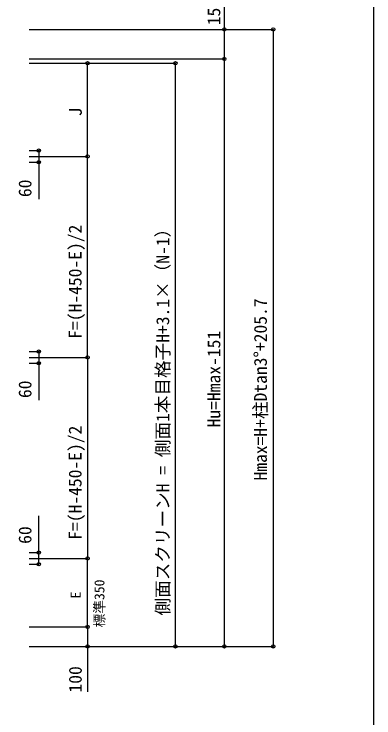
# Model space of a CAD drawing. Units: millimetres, scale not verified. Extents: x -6125 to 6125, y -9097 to 9042.
# Drawn here: x 4283 to 6125, y 2988 to 6586 of the extents above; entities that cross this region are included whole.
import ezdxf
from ezdxf.enums import TextEntityAlignment as Align

# ---------------------------------------------------------------- set-up
doc = ezdxf.new("R2010")
doc.units = ezdxf.units.MM
doc.header["$LTSCALE"] = 50
doc.layers.add('0-5_YKK_D', color=6, linetype='Continuous')
doc.layers.add('0-6_YKK_ZWAK', color=7, linetype='Continuous')
doc.styles.add('ＭＳ ゴシック', font='')
doc.styles.get('ＭＳ ゴシック').set_extended_font_data('MS Gothic')

msp = doc.modelspace()

# ---------------------------------------------------------------- linework, layer by layer
at = {"layer": '0-5_YKK_D'}
for p, q in [((4360.29, 6507.94), (5360.29, 6507.94)), ((5138.29, 6507.94), (5610.29, 6507.94)), ((5609.29, 6507.94), (5609.29, 3353.31)), ((4360.29, 6356.94), (5360.29, 6356.94)), ((4360.29, 6356.94), (5360.29, 6356.94)), ((4360.29, 6335.11), (5110.29, 6335.11)), ((4360.29, 6335.11), (4660.29, 6335.11)), ((4659.29, 5858.31), (4659.29, 6335.11)), ((5109.29, 3353.31), (5109.29, 6335.11)), ((5359.29, 3353.31), (5359.29, 6356.94)), ((4360.29, 5888.31), (4410.29, 5888.31)), ((4360.29, 5858.31), (4660.29, 5858.31)), ((4360.29, 5858.31), (4660.29, 5858.31)), ((4659.29, 4830.81), (4659.29, 5858.31)), ((4360.29, 5828.31), (4410.29, 5828.31)), ((4360.29, 4860.81), (4410.29, 4860.81)), ((4360.29, 4830.81), (4660.29, 4830.81)), ((4360.29, 4830.81), (4660.29, 4830.81)), ((4659.29, 4830.81), (4659.29, 3803.31)), ((4360.29, 4800.81), (4410.29, 4800.81)), ((4360.29, 3833.31), (4410.29, 3833.31)), ((4360.29, 3803.31), (4660.29, 3803.31)), ((4360.29, 3803.31), (4660.29, 3803.31)), ((4659.29, 3453.31), (4659.29, 3803.31)), ((4360.29, 3773.31), (4410.29, 3773.31)), ((4360.29, 3453.31), (4660.29, 3453.31)), ((4360.29, 3453.31), (4660.29, 3453.31)), ((4360.29, 3353.31), (5110.29, 3353.31)), ((4360.29, 3353.31), (4660.29, 3353.31)), ((4360.29, 3353.31), (5360.29, 3353.31)), ((4360.29, 3353.31), (5610.29, 3353.31))]:
    msp.add_line(p, q, dxfattribs=at)
for points in [[(5359.29, 6356.94), (5359.29, 6507.94), (5359.29, 6701.56)], [(4409.29, 5888.31), (4409.29, 5828.31), (4409.29, 5640.16)], [(4409.29, 4860.81), (4409.29, 4800.81), (4409.29, 4612.66)], [(4409.29, 3773.31), (4409.29, 3833.31), (4409.29, 4021.46)], [(4659.29, 3453.31), (4659.29, 3353.31), (4659.29, 3121.35)]]:
    msp.add_lwpolyline(points, dxfattribs=at)
for centre in [(5359.29, 6507.94), (5609.29, 6507.94), (4659.29, 6335.11), (5109.29, 6335.11), (5359.29, 6356.94), (5359.29, 6356.94), (4409.29, 5888.31), (4659.29, 5858.31), (4659.29, 5858.31), (4409.29, 5828.31), (4409.29, 4860.81), (4659.29, 4830.81), (4659.29, 4830.81), (4409.29, 4800.81), (4409.29, 3833.31), (4409.29, 3773.31), (4659.29, 3803.31), (4659.29, 3803.31), (4659.29, 3453.31), (4659.29, 3453.31), (4659.29, 3353.31), (5109.29, 3353.31), (5359.29, 3353.31), (5609.29, 3353.31)]:
    msp.add_circle(centre, 8.5, dxfattribs=at)
at = {"layer": '0-6_YKK_ZWAK'}
msp.add_lwpolyline([(-6125, -9097.4), (6125, -9097.4), (6125, 8752.6)], dxfattribs=at)

# ---------------------------------------------------------------- texts
at = {"layer": '0-5_YKK_D', "style": 'ＭＳ ゴシック'}
for s, height, p in [('151', 65.98, (5358.49, 6528.94)), ('J', 65.98, (4649.29, 6063.21)), ('60', 65.98, (4391.79, 5650.5)), ('F=(H-450-E)/2', 65.98, (4648.26, 4926.01)), ('側面スクリーンH = 側面1本目格子H+3.1×（N-1）', 65.98, (5096.73, 3511.34)), ('Hmax=H+柱Dtan3°+205.7', 65.98, (5596.73, 4201.42)), ('Hu=Hmax-151', 65.98, (5358.49, 4473.14)), ('60', 65.98, (4391.79, 4623)), ('F=(H-450-E)/2', 65.98, (4648.26, 3898.51)), ('60', 65.98, (4391.79, 3877.65)), ('標準350', 51.32, (4760.83, 3450.52)), ('E', 51.32, (4639.29, 3598.68)), ('100', 65.98, (4649.29, 3117.55))]:
    msp.add_text(s, height=height, rotation=90, dxfattribs=at).set_placement(p, align=Align.BOTTOM_LEFT)

doc.saveas('drawing.dxf')
